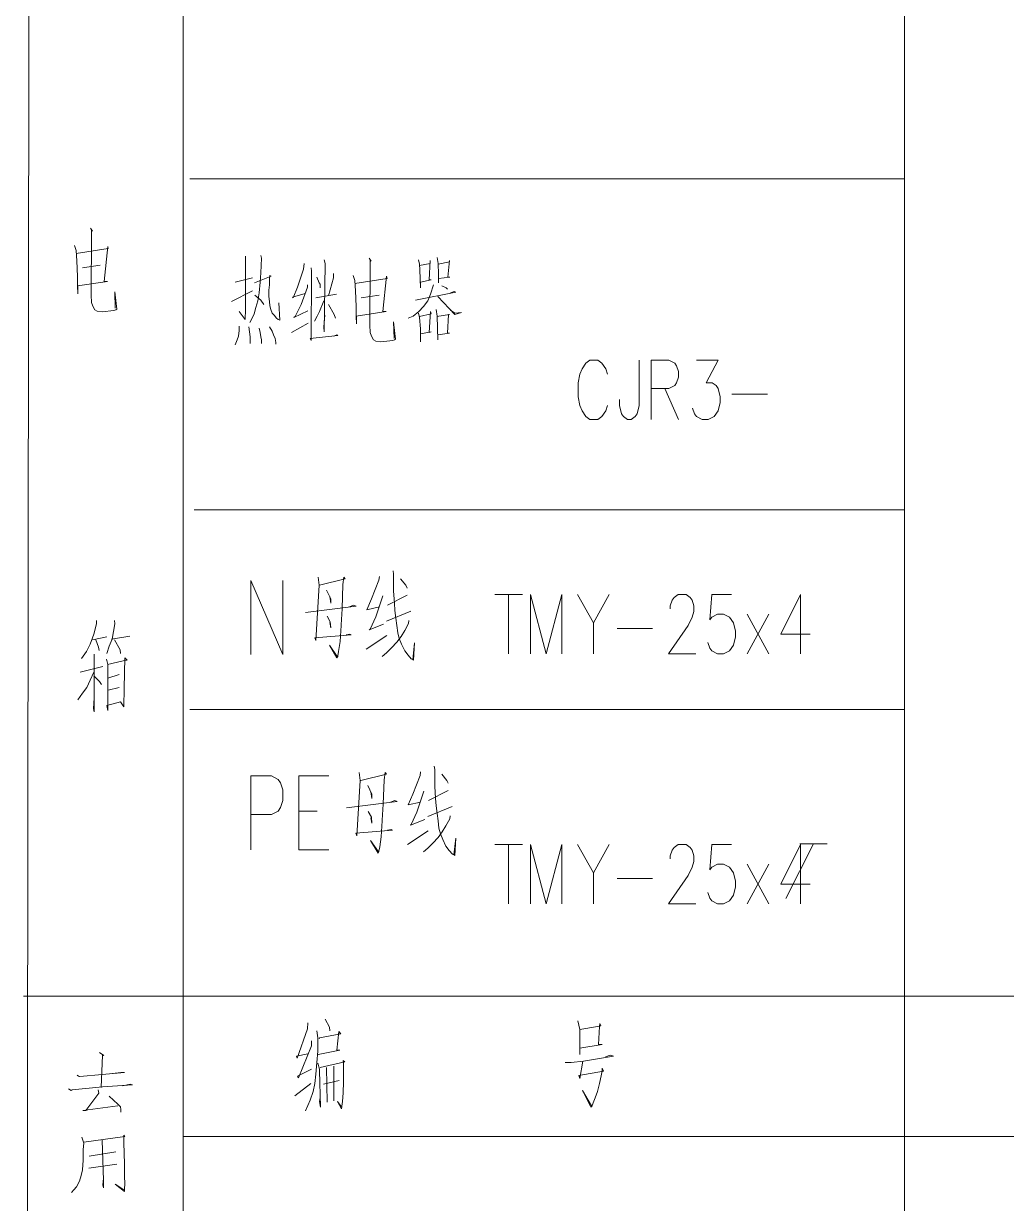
# Model space of a CAD drawing. Header units: millimetres. Extents: x 0 to 586, y 0 to 414.
# Drawn here: x 74.4 to 122.1, y 244.9 to 302.1 of the extents above; entities that cross this region are included whole.
import ezdxf

# ---------------------------------------------------------------- set-up
doc = ezdxf.new("R2010")
doc.units = ezdxf.units.MM

msp = doc.modelspace()

# ---------------------------------------------------------------- linework, layer by layer
at = {"color": 0, "lineweight": 0}
for points in [[(74.443167, 97.0915), (74.792417, 377.574528)], [(117.12575, 377.574528), (117.12575, 104.312861)], [(117.12575, 148.6535), (117.12575, 377.574528)], [(117.12575, 377.574528), (117.12575, 104.312861)], [(117.12575, 377.574528), (117.12575, 104.312861)], [(117.12575, 377.574528), (117.12575, 97.0915)], [(117.12575, 377.574528), (117.12575, 97.0915)], [(82.169, 370.49075), (82.169, 190.249528)], [(82.504139, 294.541222), (117.12575, 294.541222)], [(77.685194, 292.138806), (77.776917, 291.997694), (77.731056, 292.032972), (77.731056, 291.196889), (77.709889, 289.552944), (77.709889, 288.889722), (77.731056, 288.540472), (77.798083, 288.364083), (77.889806, 288.191222), (78.002694, 288.120667), (78.253167, 288.085389), (78.821139, 288.155944), (78.912861, 288.191222), (78.958722, 288.2265), (78.867, 289.066111), (78.888167, 288.261778)], [(76.912611, 291.299194), (76.983167, 291.055778), (77.0255, 290.565417), (77.050194, 289.796361), (77.050194, 289.729333), (77.071361, 288.960278), (77.050194, 289.344806), (78.503639, 289.552944), (78.344889, 289.552944), (78.524806, 291.263917), (78.5495, 291.161611), (76.983167, 290.914667)], [(85.199361, 290.787667), (85.199361, 288.586333), (85.199361, 288.134778), (85.174667, 287.785528), (85.174667, 287.714972), (84.881861, 288.0995)], [(85.94725, 290.822944), (85.971944, 290.685361), (85.94725, 289.986861), (85.901389, 289.531778), (85.859056, 289.006139), (85.7885, 288.621611), (85.696778, 288.307639), (85.608583, 287.993667), (85.516861, 287.785528), (85.403972, 287.573861)], [(88.035694, 290.438417), (88.014528, 290.159722), (87.718194, 289.288361), (87.513583, 288.762722), (87.47125, 288.798), (88.081556, 288.970861)], [(89.012889, 290.614806), (89.05875, 290.438417), (89.012889, 287.122306), (88.991722, 287.365722), (89.037583, 287.923111)], [(91.193056, 290.685361), (91.284778, 290.54425), (91.238917, 290.579528), (91.238917, 289.739917), (91.21775, 288.0995), (91.21775, 287.436278), (91.238917, 287.087028), (91.305944, 286.910639), (91.397667, 286.737778), (91.510556, 286.667222), (91.761028, 286.631944), (92.329, 286.7025), (92.420722, 286.737778), (92.466583, 286.773056), (92.374861, 287.609139), (92.396028, 286.804806)], [(93.577833, 290.614806), (93.623694, 290.403139), (93.644861, 290.124444), (93.669556, 289.253083), (93.669556, 289.531778), (94.191667, 289.637611), (94.099944, 289.637611), (94.145806, 290.579528), (94.145806, 290.438417), (93.623694, 290.336111)], [(94.484472, 290.720639), (94.530333, 290.438417), (94.555028, 289.916306), (94.555028, 289.4965), (94.555028, 289.704639), (95.098306, 289.775194), (95.006583, 289.775194), (95.077139, 290.579528), (95.077139, 290.508972), (94.530333, 290.403139)], [(77.300667, 290.216167), (78.161444, 290.357278)], [(88.377889, 290.230278), (88.399056, 290.053889), (88.377889, 286.7025), (88.332028, 286.804806), (89.672583, 286.945917), (89.626722, 286.981194), (89.467972, 286.910639)], [(89.467972, 289.951583), (89.467972, 289.739917), (89.2175, 288.868556)], [(84.698417, 289.531778), (85.538028, 289.739917)], [(85.62975, 289.4965), (86.448194, 289.810472), (86.381167, 289.84575), (86.356472, 289.669361), (86.356472, 289.390667), (86.335306, 289.14725), (86.335306, 288.833278), (86.356472, 288.586333), (86.381167, 288.378194), (86.4235, 288.205333), (86.494056, 288.028944), (86.58225, 287.923111), (86.698667, 287.785528), (86.786861, 287.714972), (86.857417, 287.679694), (86.811556, 288.519306)], [(88.194444, 289.390667), (88.194444, 289.288361), (87.901639, 288.44875), (87.605306, 287.856083), (87.538278, 287.820806), (88.219139, 288.134778)], [(88.649528, 289.775194), (88.762417, 289.4965), (88.808278, 289.425944), (88.808278, 289.390667), (88.808278, 289.253083)], [(90.420472, 289.84575), (90.491028, 289.602333), (90.533361, 289.111972), (90.558056, 288.342917), (90.558056, 288.272361), (90.579222, 287.506833), (90.558056, 287.887833), (92.0115, 288.0995), (91.85275, 288.0995), (92.032667, 289.810472), (92.057361, 289.704639), (90.491028, 289.461222)], [(94.304556, 289.390667), (94.166972, 288.939111), (94.032917, 288.621611), (93.828306, 288.342917), (93.599, 288.0995), (93.327361, 287.887833), (93.076889, 287.785528)], [(94.713778, 289.355389), (94.918389, 289.253083), (94.985417, 289.182528)], [(84.5185, 288.586333), (85.538028, 289.111972)], [(85.654444, 288.903833), (85.94725, 288.656889), (86.084833, 288.44875)], [(88.603667, 288.762722), (89.605556, 288.939111)], [(90.808528, 288.762722), (91.669306, 288.903833)], [(93.44025, 288.656889), (95.394639, 289.041417), (95.302917, 289.076694), (95.123, 289.006139)], [(94.509167, 288.833278), (95.348778, 287.958389), (95.666278, 288.064222), (95.348778, 288.028944), (95.123, 288.170056)], [(88.991722, 288.621611), (88.787111, 288.0995), (88.674222, 287.887833), (88.536639, 287.644417)], [(89.2175, 288.44875), (89.489139, 287.958389), (89.559694, 287.785528)], [(94.442139, 288.205333), (94.484472, 287.887833), (94.509167, 286.737778), (94.509167, 286.981194), (95.077139, 287.05175), (94.985417, 287.05175), (95.031278, 287.958389), (95.077139, 287.958389), (94.463306, 287.856083)], [(93.577833, 288.028944), (93.623694, 287.820806), (93.669556, 287.259889), (93.669556, 287.154056), (93.669556, 286.631944), (93.669556, 287.016472), (94.191667, 287.122306), (94.099944, 287.087028), (94.166972, 288.0995), (94.191667, 287.993667), (93.623694, 287.856083)], [(84.881861, 287.401), (84.881861, 287.189333), (84.857167, 286.910639), (84.790139, 286.737778), (84.698417, 286.490833)], [(85.358111, 287.365722), (85.425139, 286.875361), (85.425139, 286.667222), (85.425139, 286.561389)], [(85.859056, 287.295167), (85.901389, 287.087028), (85.94725, 286.875361), (85.971944, 286.737778), (85.971944, 286.561389)], [(86.356472, 287.365722), (86.494056, 287.154056), (86.561083, 286.981194), (86.628111, 286.804806), (86.673972, 286.596667), (86.673972, 286.526111)], [(87.425389, 287.087028), (88.240306, 287.538583)], [(102.746528, 285.062083), (102.651278, 285.333722), (102.45725, 285.608889), (102.26675, 285.742944), (101.88575, 285.742944), (101.69525, 285.608889), (101.50475, 285.333722), (101.405972, 285.062083), (101.310722, 284.652861), (101.310722, 283.968472), (101.405972, 283.55925), (101.50475, 283.287611), (101.69525, 283.015972), (101.88575, 282.878389), (102.26675, 282.878389), (102.45725, 283.015972), (102.651278, 283.287611), (102.746528, 283.55925)], [(104.274056, 285.742944), (104.274056, 283.55925), (104.178806, 283.150028), (104.083556, 283.015972), (103.893056, 282.878389), (103.702556, 282.878389), (103.508528, 283.015972), (103.413278, 283.150028), (103.318028, 283.55925), (103.318028, 283.834417)], [(104.849083, 282.878389), (104.849083, 285.742944), (105.706333, 285.742944), (105.995611, 285.608889), (106.090861, 285.471306), (106.186111, 285.199667), (106.186111, 284.9245), (106.090861, 284.652861), (105.995611, 284.515278), (105.706333, 284.381222), (104.849083, 284.381222)], [(107.046889, 285.742944), (108.098167, 285.742944), (107.523139, 284.652861), (107.808889, 284.652861), (107.999389, 284.515278), (108.098167, 284.381222), (108.193417, 283.968472), (108.193417, 283.696833), (108.098167, 283.287611), (107.904139, 283.015972), (107.618389, 282.878389), (107.332639, 282.878389), (107.046889, 283.015972), (106.948111, 283.150028), (106.852861, 283.425194)], [(105.515833, 284.381222), (106.186111, 282.878389)], [(108.764917, 284.106056), (110.486472, 284.106056)], [(82.712278, 278.500417), (117.12575, 278.500417)], [(85.456889, 271.483667), (85.456889, 275.067889), (87.009111, 271.483667), (87.009111, 275.067889)], [(88.713028, 275.230167), (88.758889, 274.845639), (88.600139, 272.157472), (88.554278, 272.295056), (90.325222, 272.436167), (90.258194, 272.471444), (90.07475, 272.436167)], [(88.783583, 274.845639), (90.032417, 275.159611), (89.961861, 275.230167), (89.916, 274.880917), (89.873667, 273.692056), (89.827806, 272.923), (89.827806, 272.89125), (89.781944, 272.122194), (89.711389, 271.631833), (89.669056, 271.423694), (89.669056, 271.388417), (89.623194, 271.317861), (89.259833, 271.945806), (89.644361, 271.388417)], [(91.686944, 275.265444), (91.665778, 275.089056), (91.302417, 274.182417), (91.076639, 273.656778), (91.686944, 273.797889)], [(92.346639, 275.544139), (92.371333, 275.371278), (92.371333, 274.566944), (92.413667, 273.974278), (92.438361, 273.625028), (92.484222, 273.2405), (92.530083, 272.89125), (92.575944, 272.542), (92.642972, 272.259778), (92.755861, 271.981083), (92.914611, 271.667111), (93.073361, 271.458972), (93.232111, 271.282583), (93.345, 271.212028), (93.390861, 272.051639), (93.299139, 271.247306)], [(93.0275, 274.708056), (92.960472, 274.845639), (92.71, 275.159611)], [(89.12225, 274.602222), (89.326861, 274.182417), (89.326861, 273.974278), (89.281, 274.28825)], [(88.099194, 273.519194), (90.554528, 273.833167), (90.438111, 273.868444), (90.237028, 273.797889)], [(91.849222, 274.323528), (91.507028, 273.307528), (91.235389, 272.714861), (91.189528, 272.679583), (91.891556, 272.958278)], [(92.075, 273.868444), (93.0275, 274.355278)], [(97.278472, 274.387028), (98.6155, 274.387028)], [(97.94875, 274.387028), (97.94875, 271.522472)], [(99.000028, 271.522472), (99.000028, 274.387028), (99.765556, 271.522472), (100.527556, 274.387028), (100.527556, 271.522472)], [(101.293083, 274.387028), (102.058611, 273.025306), (102.820611, 274.387028)], [(105.783944, 273.706167), (105.783944, 273.84375), (105.879194, 274.115389), (105.974444, 274.252972), (106.164944, 274.387028), (106.549472, 274.387028), (106.739972, 274.252972), (106.835222, 274.115389), (106.930472, 273.84375), (106.930472, 273.568583), (106.835222, 273.296944), (106.644722, 272.887722), (105.688694, 271.522472), (107.025722, 271.522472)], [(108.747278, 274.387028), (107.79125, 274.387028), (107.696, 273.159361), (107.79125, 273.296944), (108.077, 273.434528), (108.36275, 273.434528), (108.652028, 273.296944), (108.842528, 273.025306), (108.937778, 272.612556), (108.937778, 272.340917), (108.842528, 271.931694), (108.652028, 271.660056), (108.36275, 271.522472), (108.077, 271.522472), (107.79125, 271.660056), (107.696, 271.794111), (107.60075, 272.069278)], [(112.091611, 274.387028), (111.135583, 272.4785), (112.567861, 272.4785)], [(112.091611, 274.387028), (112.091611, 271.522472)], [(89.146944, 273.342806), (89.305694, 273.064111), (89.326861, 272.785417), (89.281, 273.028833)], [(92.029139, 273.099389), (93.210944, 273.58975)], [(109.509278, 271.522472), (110.560556, 273.434528)], [(110.560556, 271.522472), (109.509278, 273.434528)], [(77.981528, 273.138194), (77.981528, 272.965333), (77.847472, 272.474972), (77.664028, 271.988139), (77.484111, 271.638889), (77.254806, 271.289639)], [(78.845833, 273.138194), (78.867, 272.965333), (78.732944, 272.231556), (78.595361, 271.882306), (78.482472, 271.533056)], [(93.119222, 273.134667), (93.098056, 272.993556), (92.914611, 272.644306), (92.734694, 272.365611), (92.530083, 272.086917), (92.279611, 271.808222), (92.029139, 271.561278), (91.824528, 271.388417)], [(102.058611, 273.025306), (102.058611, 271.522472)], [(103.205139, 272.750139), (104.923167, 272.750139)], [(77.776917, 272.196278), (78.482472, 272.337389)], [(77.939194, 272.196278), (78.07325, 271.847028), (78.097944, 271.674167)], [(79.593722, 272.372667), (78.70825, 272.231556)], [(78.845833, 272.196278), (79.117472, 271.705917), (79.142167, 271.533056)], [(91.051944, 271.737667), (92.050306, 272.400889)], [(77.868639, 271.497778), (77.868639, 268.703778), (77.822778, 268.876639), (77.868639, 269.367)], [(78.461306, 271.254361), (78.528333, 271.007417), (78.528333, 270.136056), (78.528333, 269.645694), (78.528333, 269.088306), (78.528333, 268.774333), (78.482472, 269.01775), (79.142167, 269.190611), (79.300917, 268.947194), (79.322083, 269.857361), (79.346778, 271.324917), (79.459667, 271.219083), (79.276222, 271.183806), (78.503639, 271.007417)], [(77.847472, 270.626417), (77.664028, 270.241889), (77.505278, 269.892639), (77.300667, 269.610417), (77.074889, 269.296444)], [(77.187778, 270.626417), (78.277861, 270.905111)], [(77.847472, 270.450028), (78.119111, 270.171333), (78.210833, 270.030222)], [(78.528333, 270.344194), (79.071611, 270.520583)], [(78.5495, 269.751528), (79.071611, 269.892639)], [(82.504139, 268.813139), (117.12575, 268.813139)], [(94.343361, 266.079111), (94.368056, 265.90625), (94.368056, 265.101917), (94.410389, 264.50925), (94.435083, 264.16), (94.480944, 263.775472), (94.526806, 263.426222), (94.569139, 263.076972), (94.639694, 262.79475), (94.752583, 262.516056), (94.911333, 262.202083), (95.070083, 261.993944), (95.228833, 261.817556), (95.341722, 261.747), (95.387583, 262.586611), (95.295861, 261.782278)], [(85.456889, 262.018639), (85.456889, 265.602861), (86.45525, 265.602861), (86.786861, 265.433528), (86.89975, 265.260667), (87.009111, 264.922), (87.009111, 264.406944), (86.89975, 264.068278), (86.786861, 263.895417), (86.45525, 263.726083), (85.456889, 263.726083)], [(87.785222, 262.018639), (87.785222, 265.602861), (89.228083, 265.602861)], [(90.70975, 265.765139), (90.755611, 265.380611), (90.596861, 262.692444), (90.551, 262.830028), (92.321944, 262.971139), (92.254917, 263.006417), (92.071472, 262.971139)], [(90.780306, 265.380611), (92.029139, 265.694583), (91.958583, 265.765139), (91.912722, 265.415889), (91.866861, 264.227028), (91.824528, 263.4615), (91.824528, 263.426222), (91.778667, 262.657167), (91.708111, 262.166806), (91.665778, 261.958667), (91.665778, 261.923389), (91.619917, 261.852833), (91.256556, 262.480778), (91.641083, 261.923389)], [(93.683667, 265.800417), (93.6625, 265.627556), (93.299139, 264.717389), (93.073361, 264.195278), (93.683667, 264.332861)], [(95.024222, 265.243028), (94.957194, 265.380611), (94.706722, 265.694583)], [(91.118972, 265.137194), (91.323583, 264.717389), (91.323583, 264.50925), (91.277722, 264.823222)], [(93.842417, 264.8585), (93.50375, 263.8425), (93.232111, 263.249833), (93.18625, 263.214556), (93.888278, 263.49325)], [(94.071722, 264.403417), (95.024222, 264.893778)], [(90.095917, 264.054167), (92.55125, 264.368139), (92.434833, 264.403417), (92.230222, 264.332861)], [(94.025861, 263.634361), (95.207667, 264.124722)], [(87.785222, 263.895417), (88.674222, 263.895417)], [(91.143667, 263.877778), (91.302417, 263.599083), (91.323583, 263.320389), (91.277722, 263.563806)], [(95.115944, 263.669639), (95.09125, 263.528528), (94.911333, 263.179278), (94.731417, 262.900583), (94.526806, 262.621889), (94.276333, 262.343194), (94.025861, 262.09625), (93.82125, 261.923389)], [(93.048667, 262.272639), (94.047028, 262.935861)], [(87.785222, 262.018639), (89.228083, 262.018639)], [(97.278472, 262.276167), (98.6155, 262.276167)], [(97.94875, 262.276167), (97.94875, 259.408083)], [(99.000028, 259.408083), (99.000028, 262.276167), (99.765556, 259.408083), (100.527556, 262.276167), (100.527556, 259.408083)], [(101.293083, 262.276167), (102.058611, 260.910917), (102.820611, 262.276167)], [(105.783944, 261.591778), (105.783944, 261.729361), (105.879194, 262.001), (105.974444, 262.138583), (106.164944, 262.276167), (106.549472, 262.276167), (106.739972, 262.138583), (106.835222, 262.001), (106.930472, 261.729361), (106.930472, 261.454194), (106.835222, 261.182556), (106.644722, 260.773333), (105.688694, 259.408083), (107.025722, 259.408083)], [(108.747278, 262.276167), (107.79125, 262.276167), (107.696, 261.044972), (107.79125, 261.182556), (108.077, 261.320139), (108.36275, 261.320139), (108.652028, 261.182556), (108.842528, 260.910917), (108.937778, 260.501694), (108.937778, 260.226528), (108.842528, 259.817306), (108.652028, 259.545667), (108.36275, 259.408083), (108.077, 259.408083), (107.79125, 259.545667), (107.696, 259.679722), (107.60075, 259.954889)], [(112.091611, 262.276167), (111.135583, 260.364111), (112.567861, 260.364111)], [(111.386056, 259.655028), (112.719556, 262.3185)], [(112.052806, 262.3185), (113.382778, 262.3185)], [(112.091611, 262.276167), (112.091611, 259.408083)], [(109.509278, 259.408083), (110.560556, 261.320139)], [(110.560556, 259.408083), (109.509278, 261.320139)], [(102.058611, 260.910917), (102.058611, 259.408083)], [(103.205139, 260.63575), (104.923167, 260.63575)], [(74.443167, 254.924278), (117.12575, 254.924278)], [(74.683056, 254.924278), (117.12575, 254.924278)], [(74.792417, 254.924278), (117.12575, 254.924278)], [(82.169, 254.924278), (117.12575, 254.924278)], [(117.12575, 254.924278), (111.209667, 254.924278)], [(309.59425, 254.924278), (117.12575, 254.924278)], [(309.59425, 254.924278), (117.12575, 254.924278)], [(88.222667, 253.636639), (88.197972, 253.354417), (87.697028, 251.922139), (87.675861, 252.027972), (88.222667, 252.133806)], [(89.062278, 253.8095), (89.266889, 253.424972), (89.288056, 253.252111)], [(101.300139, 253.738944), (101.391861, 253.319139), (101.391861, 252.098528), (101.391861, 252.4125), (102.481944, 252.585361), (102.2985, 252.585361), (102.344361, 253.46025), (102.369056, 253.601361), (102.411389, 253.495528), (102.252639, 253.46025), (101.391861, 253.319139)], [(88.402583, 252.76175), (88.402583, 252.518333), (87.767583, 250.980222), (87.721722, 251.050778), (88.402583, 251.400028)], [(88.653056, 253.252111), (88.698917, 252.902861), (88.698917, 252.271389), (88.653056, 251.714), (88.607194, 251.153083), (88.561333, 250.701528), (88.469611, 250.317), (88.335556, 249.897194), (88.10625, 249.371556)], [(88.765944, 252.867583), (88.787111, 252.902861), (89.810167, 253.111), (89.718444, 253.216833), (89.63025, 252.306667), (89.764306, 252.306667), (88.720083, 252.098528)], [(78.115583, 252.197306), (78.323722, 252.049139), (78.26375, 252.073833), (78.207306, 250.5075)], [(88.698917, 251.678722), (88.787111, 251.400028), (88.787111, 251.329472), (88.832972, 249.547944), (88.787111, 249.826639), (88.811806, 250.003028)], [(88.811806, 251.470583), (90.014778, 251.749278), (89.923056, 251.819833), (89.94775, 251.643444), (89.94775, 250.772083), (89.923056, 250.246444), (89.901889, 249.826639), (89.856028, 249.477389), (89.651417, 249.826639), (89.834861, 249.583222)], [(100.686306, 251.714), (100.982639, 251.714), (101.571778, 251.784556), (103.025222, 252.027972), (102.866472, 252.06325), (102.640694, 251.992694)], [(101.550611, 251.784556), (101.391861, 250.944944), (101.346, 251.086056), (102.548972, 251.294194), (102.481944, 251.435306), (102.481944, 251.294194), (102.344361, 250.701528), (102.252639, 250.317), (102.13975, 250.003028), (102.048028, 249.756083), (101.981, 249.583222), (101.935139, 249.547944), (101.525917, 250.352278), (101.959833, 249.6185)], [(77.043139, 251.103694), (77.131333, 251.029611), (77.043139, 251.079), (77.163083, 251.029611), (79.339722, 251.230694), (79.159806, 251.230694), (78.743528, 251.177778)], [(89.129306, 251.470583), (89.150472, 249.791361)], [(89.4715, 251.537611), (89.4715, 249.861917)], [(76.626861, 250.433417), (76.743278, 250.359333), (76.80325, 250.384028), (78.26375, 250.532194), (79.727778, 250.6345), (79.607833, 250.659194), (79.248, 250.581583)], [(88.356722, 250.701528), (87.584139, 250.105333)], [(88.970556, 250.66625), (89.743139, 250.839111)], [(78.055611, 250.384028), (78.087361, 250.235861), (77.459417, 249.389194), (77.31125, 249.389194), (79.011639, 249.614972)], [(78.591833, 250.087694), (79.011639, 249.689056), (79.131583, 249.565583), (79.159806, 249.442111), (79.159806, 249.315111)], [(77.357111, 247.854611), (79.353833, 248.12625), (79.293861, 248.200333), (79.293861, 247.829917), (79.325611, 246.810389), (79.325611, 246.288278), (79.325611, 246.214194), (79.353833, 245.84025), (79.325611, 245.593306), (79.325611, 245.469833), (78.877583, 245.815556), (79.293861, 245.543917)], [(82.183111, 248.12625), (117.12575, 248.12625)], [(117.12575, 248.12625), (111.209667, 248.12625)], [(309.59425, 248.12625), (117.12575, 248.12625)], [(77.268917, 248.101556), (77.357111, 247.805222), (77.328889, 247.505361), (77.328889, 246.98325), (77.297139, 246.510528), (77.237167, 246.238889), (77.148972, 245.963722), (77.000806, 245.692083), (76.880861, 245.543917), (76.760917, 245.420444)], [(78.253167, 247.953389), (78.313139, 245.991944), (78.313139, 245.642694), (78.281389, 245.790861), (78.313139, 246.090722)], [(78.909333, 247.381889), (77.625222, 247.184333)], [(77.597, 246.588139), (78.965778, 246.785694)]]:
    msp.add_lwpolyline(points, dxfattribs=at)

doc.saveas('drawing.dxf')
